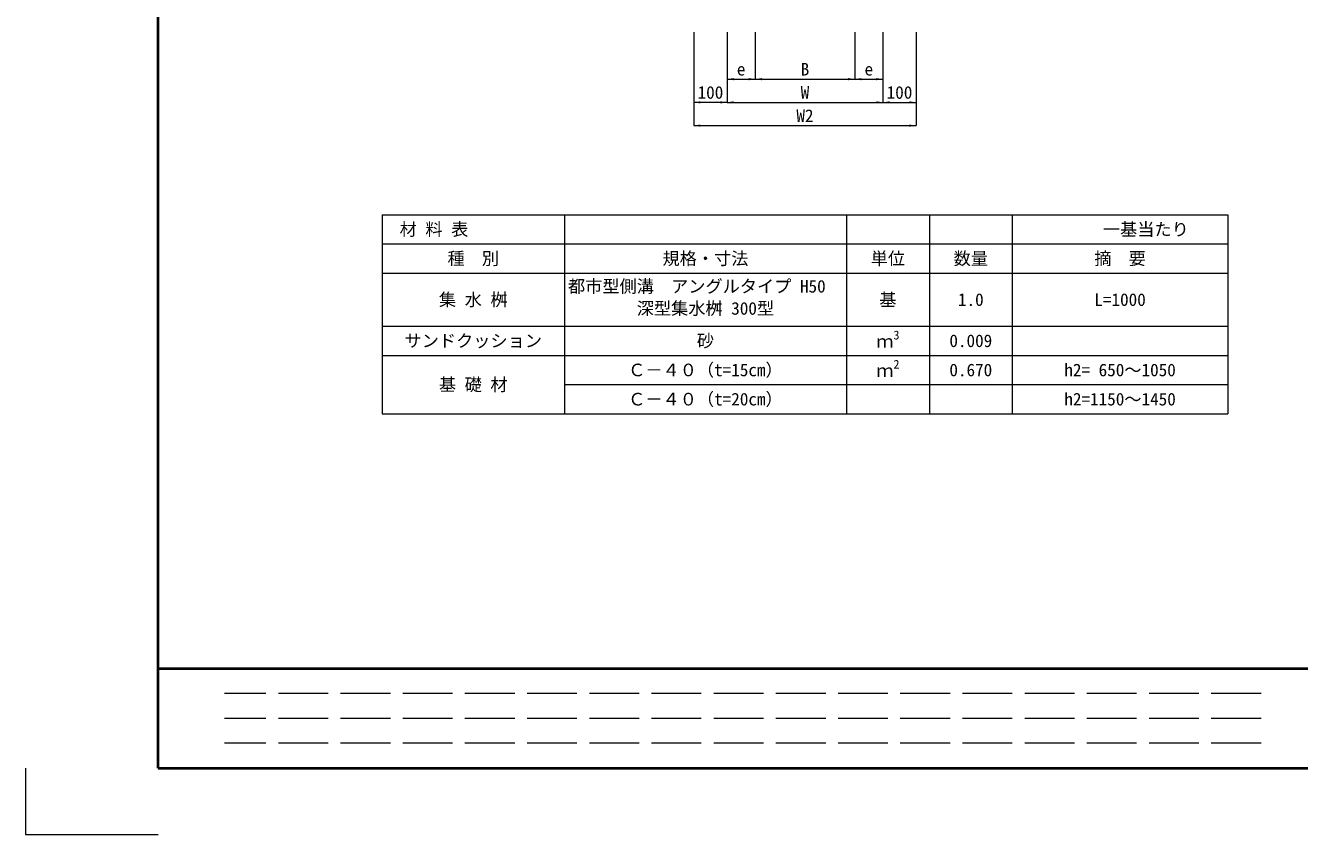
# Model space of a CAD drawing. Units: millimetres at full size. Extents: x 87398 to 114821, y -118528 to -105583.
# Drawn here: x 97332 to 101173, y -111728 to -109290 of the extents above; entities that cross this region are included whole.
import ezdxf
from ezdxf.enums import TextEntityAlignment as Align

# ---------------------------------------------------------------- set-up
doc = ezdxf.new("R2010")
doc.units = ezdxf.units.MM
doc.header["$LTSCALE"] = 25
doc.linetypes.add('DASHED', pattern=[7.5, 6, -1.5])
for name, color, linetype, lineweight in [('Defpoints_2', 8, 'Continuous', 0), ('図枠', 7, 'Continuous', 5), ('寸法・材料表', 7, 'Continuous', 13), ('寸法線', 7, 'Continuous', 13)]:
    doc.layers.add(name, color=color, linetype=linetype, lineweight=lineweight)
doc.styles.add('ＭＳ ゴシック', font='')
doc.styles.get('ＭＳ ゴシック').set_extended_font_data('MS Gothic')

# ---------------------------------------------------------------- blocks, each defined once
blk = doc.blocks.new('filled_arrow')
at = {"color": 0, "linetype": 'Continuous', "lineweight": -2}
blk.add_solid([(7.5, 1.25), (0, 0), (7.5, -1.25)], dxfattribs=at)

msp = doc.modelspace()

# ---------------------------------------------------------------- linework, layer by layer
at = {"layer": 'Defpoints_2'}
for p, q in [((98406.7, -109859.88), (100956.7, -109859.88)), ((98406.7, -109859.88), (98406.7, -109947.88)), ((98956.7, -109859.88), (98956.7, -109947.88)), ((99806.7, -109859.88), (99806.7, -109947.88)), ((100056.7, -109859.88), (100056.7, -109947.88)), ((100306.7, -109859.88), (100306.7, -109947.88)), ((100956.7, -109859.88), (100956.7, -109947.88)), ((99806.7, -110371.88), (100306.7, -110371.88))]:
    msp.add_line(p, q, dxfattribs=at)
at = {"layer": 'Defpoints_2', "color": 1, "lineweight": 13}
for p, q in [((97331.7, -111528.12), (97331.7, -111728.12)), ((97331.7, -111728.12), (97731.7, -111728.12))]:
    msp.add_line(p, q, dxfattribs=at)
at = {"layer": '図枠', "lineweight": 40}
for p, q in [((97731.7, -111528.12), (97731.7, -105988.12)), ((97731.7, -111228.12), (105531.7, -111228.12)), ((97731.7, -111528.12), (105531.7, -111528.12))]:
    msp.add_line(p, q, dxfattribs=at)
at = {"layer": '図枠', "linetype": 'DASHED', "lineweight": 9}
for p, q in [((101056.7, -111303.12), (97931.7, -111303.12)), ((101056.7, -111378.12), (97931.7, -111378.12)), ((101056.7, -111453.12), (97931.7, -111453.12))]:
    msp.add_line(p, q, dxfattribs=at)
at = {"layer": '寸法・材料表'}
for p, q in [((98406.7, -109947.88), (100956.7, -109947.88)), ((98406.7, -109947.88), (98406.7, -110459.88)), ((98956.7, -109947.88), (98956.7, -110459.88)), ((99806.7, -109947.88), (99806.7, -110459.88)), ((100056.7, -109947.88), (100056.7, -110459.88)), ((100306.7, -109947.88), (100306.7, -110459.88)), ((100956.7, -109947.88), (100956.7, -110459.88)), ((98406.7, -110035.88), (100956.7, -110035.88)), ((98406.7, -110195.88), (100956.7, -110195.88)), ((98406.7, -110283.88), (100956.7, -110283.88)), ((98956.7, -110371.88), (99806.7, -110371.88)), ((100306.7, -110371.88), (100956.7, -110371.88)), ((98406.7, -110459.88), (100956.7, -110459.88))]:
    msp.add_line(p, q, dxfattribs=at)
at = {"layer": '寸法線'}
for p, q in [((99346.7, -109309.55), (99346.7, -109521.34)), ((99346.7, -109309.55), (99346.7, -109591.34)), ((99446.7, -109309.55), (99446.7, -109451.34)), ((99446.7, -109309.55), (99446.7, -109521.34)), ((99446.7, -109309.55), (99446.7, -109521.34)), ((99531.7, -109309.55), (99531.7, -109451.34)), ((99531.7, -109309.55), (99531.7, -109451.34)), ((99831.7, -109309.55), (99831.7, -109451.34)), ((99831.7, -109309.55), (99831.7, -109451.34)), ((99916.7, -109309.55), (99916.7, -109451.34)), ((99916.7, -109309.55), (99916.7, -109521.34)), ((99916.7, -109309.55), (99916.7, -109521.34)), ((100016.7, -109309.55), (100016.7, -109521.34)), ((100016.7, -109309.55), (100016.7, -109591.34)), ((99446.7, -109451.34), (99531.7, -109451.34)), ((99531.7, -109451.34), (99831.7, -109451.34)), ((99831.7, -109451.34), (99916.7, -109451.34)), ((99446.7, -109521.34), (99346.7, -109521.34)), ((99446.7, -109521.34), (99916.7, -109521.34)), ((99916.7, -109521.34), (100016.7, -109521.34)), ((99346.7, -109591.34), (100016.7, -109591.34))]:
    msp.add_line(p, q, dxfattribs=at)

# ---------------------------------------------------------------- block references
at = {"layer": '寸法線', "xscale": 2.67, "yscale": 2.67}
for p in [(99446.7, -109451.34), (99531.7, -109451.34), (99831.7, -109451.34), (99346.7, -109521.34), (99446.7, -109521.34), (99916.7, -109521.34), (99346.7, -109591.34)]:
    msp.add_blockref('filled_arrow', p, dxfattribs=at)
at = {"layer": '寸法線', "xscale": 2.67, "yscale": 2.67, "rotation": 180}
for p in [(99531.7, -109451.34), (99831.7, -109451.34), (99916.7, -109451.34), (99446.7, -109521.34), (99916.7, -109521.34), (100016.7, -109521.34), (100016.7, -109591.34)]:
    msp.add_blockref('filled_arrow', p, dxfattribs=at)

# ---------------------------------------------------------------- texts
at = {"layer": '寸法・材料表', "style": 'ＭＳ ゴシック'}
msp.add_text('\u3000材 料 表', height=37.98, dxfattribs=at).set_placement((98407.9, -109903.88), align=Align.MIDDLE_LEFT)
for s, p in [('\u3000\u3000\u3000一基当たり', (100631.7, -109903.88)), ('規格・寸法', (99381.7, -109991.88)), ('単位', (99931.7, -109991.88)), ('数量', (100181.7, -109991.88)), ('摘\u3000要', (100631.7, -109991.88)), ('種\u3000別', (98681.7, -109991.88)), ('集 水 桝', (98681.7, -110115.88)), ('基', (99931.7, -110115.88)), ('1.0', (100181.7, -110115.88)), ('L=1000', (100631.7, -110115.88)), ('サンドクッション', (98681.7, -110239.88)), ('砂', (99381.7, -110239.88)), ('0.009', (100181.7, -110239.88)), ('Ｃ－４０（t=15cm）', (99381.7, -110327.88)), ('0.670', (100181.7, -110327.88)), ('h2= 650～1050', (100631.7, -110327.88)), ('基 礎 材', (98681.7, -110371.88)), ('Ｃ－４０（t=20cm）', (99381.7, -110415.88)), ('h2=1150～1450', (100631.7, -110415.88))]:
    msp.add_text(s, height=37.98, dxfattribs=at).set_placement(p, align=Align.MIDDLE_CENTER)
for s, p in [('都市型側溝\u3000アングルタイプ H50\u3000', (98967.3, -110056.65)), ('深型集水桝 300型', (99174.5, -110123.31))]:
    msp.add_text(s, height=37.98, dxfattribs=at).set_placement(p, align=Align.TOP_LEFT)
for s, height, p in [('ｍ', 37.98, (99896.73, -110272.01)), ('3', 26.58, (99948.53, -110244.01)), ('2', 26.58, (99948.53, -110332.01)), ('ｍ', 37.98, (99896.73, -110360.01))]:
    msp.add_text(s, height=height, dxfattribs=at).set_placement(p, align=Align.BOTTOM_LEFT)
at = {"layer": '寸法線', "style": 'ＭＳ ゴシック'}
for s, p in [('e', (99489.2, -109421.34)), ('B', (99681.7, -109421.34)), ('e', (99874.2, -109421.34)), ('100', (99396.7, -109491.34)), ('W', (99681.7, -109491.34)), ('100', (99966.7, -109491.34)), ('W2', (99681.7, -109561.34))]:
    msp.add_text(s, height=37.98, dxfattribs=at).set_placement(p, align=Align.MIDDLE_CENTER)

doc.saveas('drawing.dxf')
